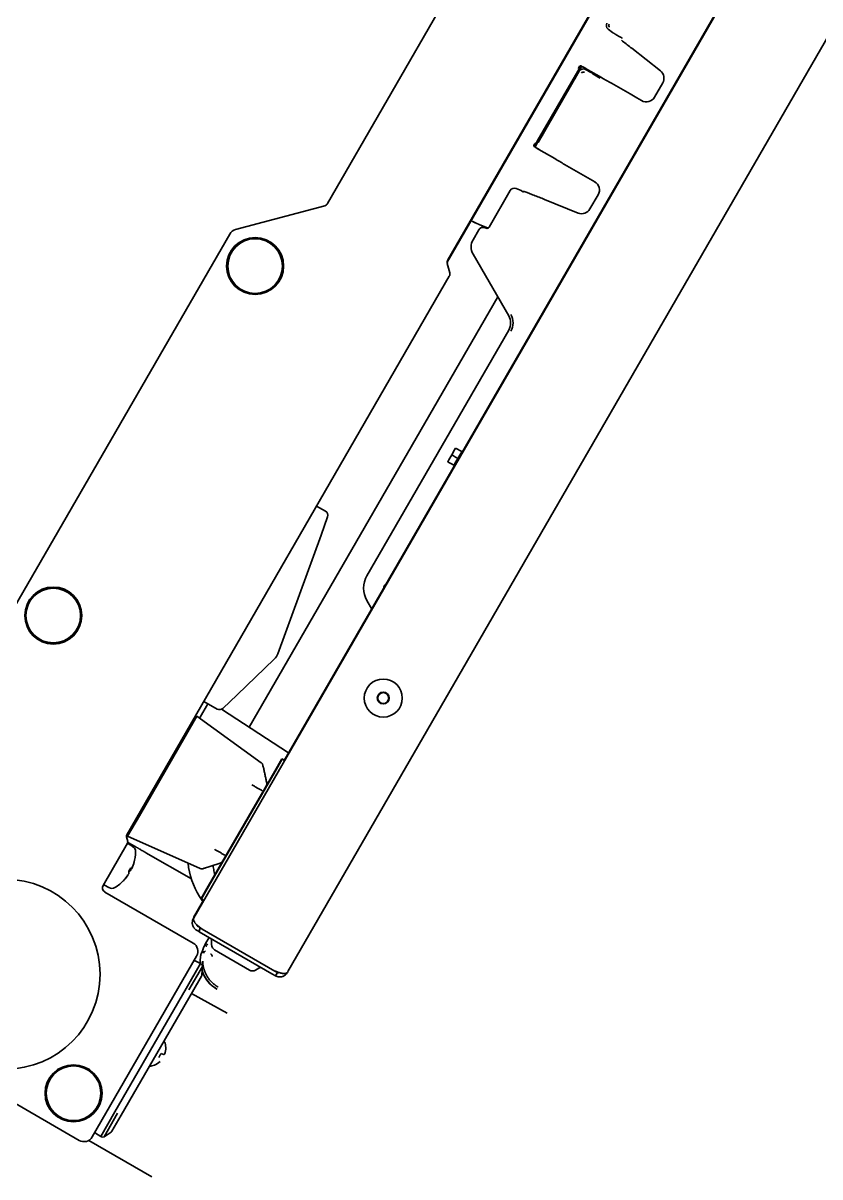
# Model space of a CAD drawing. Header units: inches. Extents: x 786 to 5755, y -850 to 3635.
# Drawn here: x 3018.7 to 3186.5, y -850 to -607 of the extents above; entities that cross this region are included whole.
import ezdxf

# ---------------------------------------------------------------- set-up
doc = ezdxf.new("R2010")
doc.units = ezdxf.units.IN
doc.layers.add('1', color=7, linetype='Continuous', true_color=0xffffff)
doc.layers.add('4', color=7, linetype='Continuous', true_color=0xffffff)

msp = doc.modelspace()

# ---------------------------------------------------------------- linework, layer by layer
at = {"layer": '1', "color": 7, "linetype": 'Continuous', "lineweight": 35}
for p, q in [((3074.48, -806.77), (3456.21, -145.59)), ((3400.71, -196.1), (3054.69, -795.42)), ((3400.63, -196.06), (3073.73, -762.27)), ((3082.84, -644.98), (3314.8, -243.23)), ((3338.11, -258.85), (3108.03, -657.36)), ((3337.75, -259.21), (3108.16, -656.87)), ((3141.93, -608.28), (3142.81, -608.97)), ((3142.84, -608.98), (3141.94, -608.27)), ((3144.76, -610.61), (3144.98, -610.78)), ((3152.92, -617.02), (3146.88, -612.3)), ((3127, -631.88), (3135.53, -617.11)), ((3127.17, -632.12), (3135.82, -617.14)), ((3135, -618.2), (3135.6, -617.16)), ((3135.59, -617.15), (3135.07, -618.04)), ((3135.66, -617.19), (3135.14, -618.08)), ((3135.71, -616.49), (3135.76, -616.67)), ((3135.95, -616.63), (3135.84, -616.72)), ((3136.02, -616.67), (3135.91, -616.76)), ((3136.3, -616.03), (3136.21, -616.2)), ((3136.25, -616), (3136.3, -616.03)), ((3136.36, -616.1), (3136.28, -616.24)), ((3137.15, -616.52), (3140.54, -618.48)), ((3138.18, -617.35), (3137.18, -616.77)), ((3146.53, -621.91), (3142.63, -619.65)), ((3151.7, -622.58), (3153.42, -619.59)), ((3133.07, -621.5), (3129.57, -627.56)), ((3133.49, -621.16), (3133.44, -621.13)), ((3147.98, -622.74), (3146.53, -621.91)), ((3148.97, -623.31), (3147.98, -622.74)), ((3129.44, -628.06), (3129.49, -628.09)), ((3127.57, -631.03), (3127.06, -631.91)), ((3127.07, -631.92), (3127.68, -630.88)), ((3127.64, -631.07), (3127.13, -631.95)), ((3126.4, -633.06), (3126.45, -633.09)), ((3126.55, -632.93), (3126.45, -633.09)), ((3126.62, -632.97), (3126.54, -633.11)), ((3126.73, -632.3), (3126.55, -632.35)), ((3126.82, -632.35), (3126.79, -632.49)), ((3126.89, -632.39), (3126.86, -632.53)), ((3127.3, -633.58), (3130.69, -635.54)), ((3132.75, -636.76), (3136.65, -639.01)), ((3136.65, -639.01), (3138.11, -639.85)), ((3138.11, -639.85), (3139.09, -640.42)), ((3116.85, -649.99), (3121.31, -642.27)), ((3122.55, -641.84), (3123.59, -642.26)), ((3122.55, -641.85), (3123.62, -642.28)), ((3125.99, -643.13), (3126.25, -643.23)), ((3138.1, -646.14), (3139.82, -643.15)), ((3063.45, -650.48), (3082.24, -645.45)), ((3128.51, -644.12), (3135.62, -646.99)), ((3114.7, -650.51), (3113.47, -652.64)), ((3115.43, -649.66), (3116.68, -650.17)), ((3115.43, -649.66), (3115.43, -649.66)), ((3115.5, -649.7), (3115.5, -649.7)), ((3115.5, -649.7), (3116.66, -650.17)), ((3116.23, -650.2), (3115.94, -650.09)), ((2972.65, -806.58), (3062.23, -651.42)), ((3113.47, -655.64), (3120.98, -668.64)), ((3108.58, -659.56), (3108.06, -657.63)), ((3108.48, -660.32), (3040.54, -777.99)), ((3120.98, -671.64), (3091.1, -723.38)), ((3110.27, -698.69), (3110.4, -698.76)), ((3080.54, -708.7), (3082.41, -709.78)), ((3082.85, -710.99), (3081.46, -714.81)), ((3081.46, -714.81), (3072.37, -739.8)), ((3091.1, -728.63), (3092.13, -730.4)), ((3071.62, -740.94), (3063.81, -748.44)), ((3063.81, -748.44), (3060.8, -751.32)), ((3095.07, -748.11), (3095.11, -748.13)), ((3057.66, -750.34), (3056.02, -753.17)), ((3059.61, -751.46), (3056.79, -749.84)), ((3052.84, -757.24), (3055.33, -752.93)), ((3055.33, -752.93), (3068.86, -762.77)), ((3056.02, -753.17), (3056.02, -753.17)), ((3060.52, -751.51), (3074.64, -760.68)), ((3043.21, -773.92), (3052.84, -757.24)), ((3053.12, -756.76), (3052.88, -756.62)), ((3051.19, -759.54), (3051.44, -759.68)), ((3071.72, -764.54), (3073.22, -761.94)), ((3071.78, -764.62), (3073.28, -762.02)), ((3073.22, -761.94), (3073.74, -762.24)), ((3073.28, -762.02), (3073.8, -762.32)), ((3048.74, -764.35), (3048.49, -764.21)), ((3071.72, -764.54), (3057.72, -788.79)), ((3071.78, -764.62), (3057.78, -788.86)), ((3047.08, -766.67), (3047.32, -766.81)), ((3044.62, -771.48), (3044.38, -771.34)), ((3044.71, -771.32), (3044.68, -771.3)), ((3040.73, -778.23), (3043.21, -773.92)), ((3042.69, -774.26), (3042.94, -774.4)), ((3040.7, -779.72), (3035.55, -788.63)), ((3040.75, -779.34), (3040.49, -778.37)), ((3040.8, -779.54), (3040.7, -779.72)), ((3056.01, -785.03), (3040.73, -778.23)), ((3040.76, -779.51), (3040.8, -779.54)), ((3041.8, -780.11), (3040.8, -779.54)), ((3041.8, -780.4), (3040.89, -779.88)), ((3054.17, -787.25), (3044.58, -781.72)), ((3040.71, -786.56), (3040.72, -786.57)), ((3040.79, -786.43), (3040.8, -786.44)), ((3040.81, -786.34), (3040.84, -786.36)), ((3041.15, -785.33), (3041.37, -785.45)), ((3041.27, -785.13), (3041.48, -785.26)), ((3041.31, -785.05), (3041.53, -785.18)), ((3041.59, -785.04), (3041.6, -785.05)), ((3035.89, -788.54), (3036.8, -789.06)), ((3056.22, -791.38), (3057.72, -788.79)), ((3056.28, -791.46), (3057.78, -788.86)), ((3035.92, -790), (3054.54, -800.75)), ((3056.73, -791.71), (3054.61, -795.38)), ((3056.3, -791.43), (3056.22, -791.38)), ((3056.8, -791.76), (3056.28, -791.46)), ((3055.18, -798), (3055.25, -798.04)), ((3055.8, -798.36), (3071.11, -807.2)), ((3056.44, -797.8), (3071.75, -806.64)), ((3057.9, -799.57), (3057.16, -800.84)), ((3058.41, -800.27), (3058.41, -801.08)), ((3055.27, -803.48), (3033.27, -841.58)), ((3066.39, -806.43), (3059.06, -802.2)), ((3056.07, -805.09), (3053.07, -810.29)), ((3056.48, -805.66), (3053.62, -810.61)), ((3054.96, -804.5), (3056.07, -805.09)), ((3056.07, -805.09), (3056.25, -805.21)), ((3056.48, -805.66), (3056.38, -807.43)), ((3067.69, -806.43), (3068.39, -806.03)), ((3071.75, -806.64), (3072.29, -806.96)), ((3056.3, -807.7), (3054.37, -811.04)), ((3071.11, -807.2), (3071.89, -807.65)), ((3072.29, -806.96), (3071.89, -807.65)), ((3072.23, -806.84), (3072.2, -806.9)), ((3072.85, -807.03), (3072.86, -807.04)), ((3030.54, -842.31), (2973.38, -809.31)), ((3053.07, -810.29), (3038.07, -836.27)), ((3054.37, -811.04), (3039.37, -837.02)), ((3061.71, -815.54), (3054.18, -811.37)), ((3038.07, -836.27), (3035.07, -841.47)), ((3038.62, -836.59), (3035.77, -841.54)), ((3039.37, -837.02), (3037.44, -840.36)), ((3035.07, -841.47), (3034, -840.8)), ((3037.25, -840.56), (3035.77, -841.54)), ((3032.54, -842.31), (3045.86, -850.01)), ((3035.26, -841.57), (3035.07, -841.47))]:
    msp.add_line(p, q, dxfattribs=at)
for centre, radius in [((3067.58, -658.16), 6), ((3067.58, -658.16), 5.75), ((3025.08, -731.77), 6), ((3025.08, -731.77), 5.75), ((3094.57, -749.15), 4), ((3094.57, -749.15), 1.25), ((3094.57, -749.15), 1.15), ((3014.94, -807.33), 20), ((3029.34, -832.39), 6), ((3029.34, -832.39), 5.75)]:
    msp.add_circle(centre, radius, dxfattribs=at)
for centre, radius, start, end in [((3081.98, -644.48), 1, 285, 330), ((3063.96, -652.42), 2, 105, 150), ((3109.03, -657.37), 1, 150, 195), ((3107.61, -659.82), 1, 330, 15), ((3081.91, -710.65), 1, 340, 60), ((3069.55, -738.78), 3, 313.7865, 340), ((3060.11, -750.6), 1, 240, 313.7865), ((3044.71, -771.26), 0.25, 150, 219.8679), ((3044.81, -771.09), 0.25, 150, 238), ((3040.97, -778.24), 0.5, 150, 195), ((3040.77, -780.09), 0.25, 60, 150), ((3040.26, -779.47), 0.5, 330, 15), ((3041.17, -781.48), 1.25, 358.6021, 60), ((3033.34, -781.29), 9.08, 343.2612, 358.6021), ((3036.42, -789.13), 1, 150, 240), ((3036.02, -788.32), 0.25, 150, 240), ((3037.42, -787.98), 1.25, 240, 301.3979), ((3033.34, -781.29), 9.08, 301.3979, 316.7388), ((3058.36, -794.3), 4, 226.8963, 240), ((3058.44, -794.34), 4, 226.8963, 240), ((3053.54, -802.48), 2, 330, 60), ((3057.71, -800.27), 0.7, 0, 60), ((3059.71, -801.08), 1.3, 180, 240), ((3054.84, -804.72), 0.25, 62, 150), ((3055.98, -805.63), 0.5, 356.5651, 58), ((3067.04, -805.31), 1.3, 240, 300), ((3068.74, -806.63), 0.7, 60, 120), ((3055.78, -807.4), 0.6, 330, 356.5651), ((3045.05, -822.98), 3.74, 9.3791, 25.8439), ((3045.05, -822.98), 3.74, 274.156, 290.6111), ((3034.13, -840.59), 0.25, 150, 238), ((3036.92, -840.06), 0.6, 303.4349, 330), ((3031.54, -840.58), 2, 240, 330), ((3035.49, -841.13), 0.5, 242, 303.4349)]:
    msp.add_arc(centre, radius, start, end, dxfattribs=at)
for centre, major_axis, ratio, start_param, end_param in [((3142.54, -607.49), (0.983, 0.191), 0.998931, 2.426537, 3.856648), ((3144.9, -610.92), (2.39, -1.87), 0.051895, 1.166972, 1.57811), ((3146.96, -612.16), (2.39, -1.87), 0.051895, 4.308564, 4.719702), ((3135.51, -617.1), (-0.25, -0.433), 0.052408, 1.570796, 3.089233), ((3135.59, -617.15), (-0.25, -0.433), 0.017455, 3.193953, 4.712389), ((3135.58, -617.14), (-0.25, -0.433), 0.052408, 1.570796, 2.57937), ((3135.66, -617.19), (-0.25, -0.433), 0.017455, 3.193953, 4.712389), ((3135.96, -616.06), (-0.25, -0.433), 0.052408, 4.828132, 6.230825), ((3136.68, -617.64), (-0.259, 0.967), 0.998783, 5.498396, 7.067974), ((3136.13, -616.22), (0.065, -0.242), 0.997265, 2.357564, 3.693517), ((3136.2, -616.19), (-0.25, -0.433), 0.017455, 0.05236, 1.570796), ((3136.27, -616.23), (-0.25, -0.433), 0.017455, 0.05236, 1.570796), ((3137.13, -616.57), (0.866, -0.5), 0.052408, 1.570796, 3.124139), ((3137.2, -616.61), (0.866, -0.5), 0.052408, 1.570796, 3.124139), ((3151.68, -618.6), (-1.97, -0.38), 0.997598, 2.427198, 3.855987), ((3135.94, -618.54), (-0.998, 0.06), 0.99981, 5.819644, 6.580327), ((3136.01, -618.58), (-0.998, 0.06), 0.99981, 5.819644, 6.453939), ((3138.3, -617.13), (-0.065, 0.242), 0.998783, 2.356803, 3.725721), ((3140.62, -618.34), (2.6, -1.5), 0.052408, 4.712389, 5.123527), ((3142.55, -619.79), (2.6, -1.5), 0.052408, 1.570796, 1.981934), ((3133.94, -622), (0.551, -0.835), 0.99981, 3.166826, 3.605134), ((3149.96, -621.58), (-0.52, 1.94), 0.997265, 2.357564, 3.925621), ((3130.44, -628.06), (0.998, -0.06), 0.99981, 2.678052, 3.438734), ((3128.44, -631.53), (0.551, -0.835), 0.99981, 2.844451, 3.605134), ((3128.51, -631.57), (0.551, -0.835), 0.99981, 2.970839, 3.605134), ((3126.53, -632.85), (-0.242, -0.065), 0.997265, 5.731261, 7.067214), ((3126.3, -632.78), (-0.25, -0.433), 0.052408, 3.193953, 4.596646), ((3127.33, -633.54), (0.866, -0.5), 0.052408, 3.159046, 4.712389), ((3127.4, -633.58), (0.866, -0.5), 0.052408, 3.159046, 4.712389), ((3126.54, -632.92), (-0.25, -0.433), 0.017455, 1.570796, 3.089233), ((3126.61, -632.96), (-0.25, -0.433), 0.017455, 1.570796, 3.089233), ((3126.98, -631.87), (-0.25, -0.433), 0.052408, 0.05236, 1.570796), ((3127.07, -631.92), (-0.25, -0.433), 0.017455, 4.712389, 6.230825), ((3127.05, -631.91), (-0.25, -0.433), 0.052408, 0.562222, 1.570796), ((3127.14, -631.96), (-0.25, -0.433), 0.017455, 4.712389, 6.230825), ((3130.61, -635.67), (2.6, -1.5), 0.052408, 1.159658, 1.570796), ((3132.83, -636.62), (2.6, -1.5), 0.052408, 4.301251, 4.712389), ((3138.08, -642.15), (1.94, 0.52), 0.997265, 5.499157, 7.067214), ((3122.17, -642.77), (0.326, -0.947), 0.998931, 2.426537, 3.856648), ((3125.93, -643.22), (1.87, -0.76), 0.051895, 1.563483, 3.125553), ((3126.33, -643.09), (2.81, -1.13), 0.051895, 4.705076, 5.116214), ((3128.43, -644.25), (2.81, -1.13), 0.051895, 1.563483, 1.974621), ((3136.36, -645.13), (0.65, -1.9), 0.997598, 5.568791, 6.99758), ((3113.64, -648.05), (-0.65, 0.375), 0.999379, 1.297745, 1.710337), ((3115.47, -649.59), (2.11, -0.85), 0.03458, 3.136727, 4.707523), ((3115.54, -649.63), (2.11, -0.85), 0.03458, 3.308435, 4.707523), ((3115.57, -651.01), (-0.643, 0.767), 0.99931, 5.201587, 6.632249), ((3116.42, -649.74), (-0.322, 0.383), 0.99931, 2.059994, 3.490656), ((3116.07, -654.14), (3, 0), 0.999188, 2.618346, 3.66484), ((3118.38, -670.14), (-3, 0), 0.999188, 2.618346, 3.66484), ((3110.28, -698.68), (1.3, -0.75), 0.008333, 3.176502, 4.712391), ((3095.66, -726), (5.25, 0), 0.999188, 2.618346, 3.66484), ((3033.58, -780.88), (-7.61, 4.39), 0.978398, 3.096057, 3.187129), ((3033.67, -780.72), (-7.85, 4.53), 0.090997, 3.218948, 3.391172), ((3033.28, -781.4), (7.86, -4.54), 0.933147, 0.100106, 0.173279), ((3033.45, -781.11), (-7.85, 4.53), 0.947542, 3.218948, 3.391172), ((3033.46, -781.09), (-7.86, 4.54), 0.706253, 3.241699, 3.314872), ((3033.23, -781.48), (7.85, -4.53), 0.947542, 6.033606, 6.20583), ((3033.37, -781.24), (-7.85, 4.53), 0.995851, 2.892014, 3.064238), ((3033.46, -781.09), (-7.86, 4.54), 0.70796, 2.968314, 3.041486), ((3033.19, -781.56), (7.86, -4.54), 0.359495, 6.109906, 6.183079), ((3033.03, -781.84), (7.85, -4.53), 0.319632, 0.077355, 0.249579), ((3033.66, -780.74), (-7.85, 4.53), 0.319632, 2.921886, 3.064238), ((3033.22, -781.49), (7.86, -4.54), 0.70796, 0.100106, 0.136032), ((3032.22, -783.24), (7.61, -4.39), 0.206731, 6.237649, 6.328721), ((3056.75, -802.98), (-0.431, 0.254), 0.990267, 6.282644, 6.603447), ((3063.04, -804.39), (6.77, 1.81), 0.998956, 2.908783, 2.959583), ((3063.11, -804.43), (6.77, 1.81), 0.998956, 2.908783, 2.981653), ((3063.04, -804.39), (6.77, 1.81), 0.998956, 3.213109, 3.926382), ((3063.11, -804.43), (6.77, 1.81), 0.998956, 3.185109, 3.926382), ((3045.13, -822.73), (3.52, -1.1), 0.902278, 6.178468, 6.295334), ((3045.03, -822.97), (2.57, 2.7), 0.997235, 5.247399, 5.62012), ((3045.03, -822.97), (1.06, 3.58), 0.997235, 3.804658, 4.177379), ((3045.18, -822.71), (3.35, -1.63), 0.017407, 5.611261, 5.983982), ((3045.28, -822.47), (3.37, -1.5), 0.420739, 6.027806, 6.144672)]:
    msp.add_ellipse(centre, major_axis=major_axis, ratio=ratio, start_param=start_param, end_param=end_param, dxfattribs=at)
for points, degree in [([(3135.94, -616.05), (3135.93, -616.06), (3135.92, -616.08), (3135.91, -616.09)], 3), ([(3126.31, -632.72), (3126.3, -632.74), (3126.29, -632.76), (3126.29, -632.77)], 3), ([(3069.35, -763.82), (3069.19, -763.43)], 1), ([(3069.35, -763.82), (3069.22, -763.38)], 1), ([(3069.35, -763.82), (3070.02, -766.97)], 1), ([(3066.91, -767.43), (3069.04, -768.66)], 1), ([(3061.2, -782.24), (3059.07, -781.01)], 1), ([(3060.23, -783.93), (3056.72, -785.07)], 1), ([(3056.72, -785.03), (3057.16, -784.92)], 1), ([(3054.54, -795.68), (3054.57, -795.62), (3054.6, -795.56), (3054.64, -795.51)], 3), ([(3055.96, -797.52), (3055.9, -797.8), (3055.85, -798.08), (3055.8, -798.36)], 3), ([(3056.43, -802.55), (3056.37, -802.64), (3056.32, -802.73)], 2), ([(3071.75, -806.64), (3071.83, -806.69), (3071.91, -806.73), (3071.99, -806.78)], 3)]:
    msp.add_open_spline(points, degree=degree, dxfattribs=at)
for points, knots in [([(3056.02, -753.17), (3056.01, -753.2), (3056, -753.22), (3055.97, -753.27), (3055.95, -753.29), (3055.93, -753.33), (3055.92, -753.34), (3055.92, -753.36)], [0, 0, 0, 0, 0.384865, 0.384865, 0.76973, 0.76973, 1, 1, 1, 1]), ([(3069.25, -763.37), (3069.24, -763.31), (3069.22, -763.25), (3069.17, -763.14), (3069.14, -763.08), (3069.08, -762.98), (3069.04, -762.93), (3068.96, -762.84), (3068.91, -762.8), (3068.86, -762.77)], [0, 0, 0, 0, 0.25, 0.25, 0.5, 0.5, 0.75, 0.75, 1, 1, 1, 1]), ([(3069.91, -767.68), (3069.94, -767.63), (3069.97, -767.57), (3070.01, -767.46), (3070.02, -767.4), (3070.04, -767.28), (3070.04, -767.21), (3070.04, -767.09), (3070.03, -767.03), (3070.02, -766.97)], [0, 0, 0, 0, 0.25, 0.25, 0.5, 0.5, 0.75, 0.75, 1, 1, 1, 1]), ([(3044.58, -781.72), (3044.57, -781.71), (3044.53, -781.69), (3044.47, -781.65), (3044.4, -781.62), (3044.33, -781.57), (3044.24, -781.52), (3044.15, -781.47), (3044.05, -781.41), (3043.94, -781.35), (3043.8, -781.27), (3043.62, -781.17), (3043.43, -781.05), (3043.26, -780.96), (3043.1, -780.86), (3042.94, -780.77), (3042.77, -780.67), (3042.6, -780.57), (3042.45, -780.49), (3042.34, -780.42), (3042.26, -780.38), (3042.19, -780.34), (3042.13, -780.3), (3042.07, -780.27), (3042.01, -780.24), (3041.96, -780.21), (3041.92, -780.18), (3041.88, -780.16), (3041.85, -780.14), (3041.83, -780.13), (3041.81, -780.12), (3041.8, -780.11)], [0, 0, 0, 0, 0.017064, 0.036815, 0.059249, 0.084363, 0.112153, 0.142615, 0.175746, 0.211544, 0.250008, 0.322378, 0.388152, 0.447354, 0.499999, 0.556664, 0.617207, 0.681643, 0.74999, 0.781924, 0.811845, 0.839752, 0.865644, 0.88952, 0.911376, 0.931212, 0.949025, 0.964812, 0.978572, 0.990302, 1, 1, 1, 1]), ([(3060.23, -783.93), (3060.29, -783.91), (3060.34, -783.89), (3060.45, -783.83), (3060.5, -783.79), (3060.6, -783.72), (3060.64, -783.68), (3060.72, -783.58), (3060.76, -783.53), (3060.79, -783.48)], [0, 0, 0, 0, 0.25, 0.25, 0.5, 0.5, 0.75, 0.75, 1, 1, 1, 1]), ([(3056.01, -785.03), (3056.06, -785.05), (3056.12, -785.07), (3056.24, -785.1), (3056.3, -785.11), (3056.42, -785.12), (3056.48, -785.11), (3056.6, -785.1), (3056.66, -785.09), (3056.72, -785.07)], [0, 0, 0, 0, 0.25, 0.25, 0.5, 0.5, 0.75, 0.75, 1, 1, 1, 1]), ([(3055.25, -798.04), (3055.15, -797.98), (3055.05, -797.91), (3054.92, -797.79), (3054.87, -797.75), (3054.81, -797.68), (3054.79, -797.66), (3054.75, -797.62), (3054.73, -797.59), (3054.65, -797.47), (3054.58, -797.37), (3054.52, -797.24), (3054.51, -797.22), (3054.49, -797.16), (3054.47, -797.14), (3054.44, -797.05), (3054.43, -797), (3054.38, -796.83), (3054.36, -796.72), (3054.35, -796.58), (3054.35, -796.55), (3054.35, -796.5), (3054.35, -796.42), (3054.36, -796.33), (3054.37, -796.23), (3054.38, -796.17), (3054.39, -796.1), (3054.4, -796.07), (3054.41, -796.02), (3054.42, -795.99), (3054.46, -795.87), (3054.5, -795.77), (3054.54, -795.68)], [0, 0, 0, 0, 0.125, 0.125, 0.1875, 0.1875, 0.21875, 0.21875, 0.25, 0.25, 0.375, 0.375, 0.40625, 0.40625, 0.4375, 0.4375, 0.5, 0.5, 0.625, 0.625, 0.65625, 0.65625, 0.6875, 0.75, 0.75, 0.8125, 0.8125, 0.84375, 0.84375, 0.875, 0.875, 1, 1, 1, 1]), ([(3054.68, -795.44), (3054.65, -795.5), (3054.63, -795.57), (3054.61, -795.7), (3054.61, -795.77), (3054.62, -795.86), (3054.62, -795.88), (3054.63, -795.91), (3054.64, -795.97), (3054.66, -796.02), (3054.7, -796.13), (3054.74, -796.21), (3054.8, -796.31), (3054.81, -796.33), (3054.84, -796.37), (3054.88, -796.43), (3054.93, -796.49), (3055.02, -796.61), (3055.09, -796.69), (3055.19, -796.79), (3055.21, -796.81), (3055.26, -796.86), (3055.28, -796.88), (3055.34, -796.94), (3055.43, -797.02), (3055.52, -797.1), (3055.59, -797.16), (3055.61, -797.18), (3055.66, -797.22), (3055.68, -797.24), (3055.7, -797.26)], [0, 0, 0, 0, 0.125, 0.125, 0.25, 0.25, 0.28125, 0.28125, 0.3125, 0.375, 0.375, 0.5, 0.5, 0.53125, 0.53125, 0.5625, 0.625, 0.625, 0.75, 0.75, 0.78125, 0.78125, 0.8125, 0.8125, 0.875, 0.9375, 0.9375, 0.96875, 0.96875, 1, 1, 1, 1]), ([(3055.21, -796.81), (3055.21, -796.81), (3055.21, -796.82), (3055.22, -796.85), (3055.23, -796.86), (3055.26, -796.94), (3055.29, -797), (3055.35, -797.08), (3055.37, -797.11), (3055.41, -797.15), (3055.42, -797.17), (3055.45, -797.19), (3055.46, -797.2), (3055.53, -797.27), (3055.59, -797.31), (3055.65, -797.35)], [0, 0, 0, 0, 0.037679, 0.037679, 0.111703, 0.111703, 0.407802, 0.407802, 0.555852, 0.555852, 0.629876, 0.629876, 0.703901, 0.703901, 1, 1, 1, 1]), ([(3055.25, -798.04), (3055.34, -798.09), (3055.42, -798.14), (3055.6, -798.24), (3055.7, -798.3), (3055.8, -798.36)], [0, 0, 0, 0, 0.462959, 0.462959, 1, 1, 1, 1]), ([(3056.97, -801.2), (3056.88, -801.38), (3056.72, -801.73), (3056.55, -802.18), (3056.45, -802.46), (3056.42, -802.56), (3056.41, -802.58), (3056.41, -802.58)], [0, 0, 0, 0, 0.277, 0.577054, 0.802968, 0.923083, 1, 1, 1, 1]), ([(3056.04, -804.59), (3056.04, -804.49), (3056.04, -804.39), (3056.04, -804.28), (3056.04, -804.27), (3056.04, -804.25)], [0, 0, 0, 0, 0.878252, 0.878252, 1, 1, 1, 1]), ([(3056.06, -803.85), (3056.06, -803.83), (3056.07, -803.82), (3056.07, -803.77), (3056.07, -803.75), (3056.09, -803.64), (3056.1, -803.56), (3056.12, -803.44), (3056.12, -803.4), (3056.13, -803.34), (3056.14, -803.32), (3056.15, -803.29), (3056.15, -803.27), (3056.17, -803.18), (3056.18, -803.12), (3056.2, -803.06), (3056.2, -803.05), (3056.2, -803.04)], [0, 0, 0, 0, 0.056558, 0.056558, 0.12503, 0.12503, 0.398918, 0.398918, 0.535862, 0.535862, 0.604334, 0.604334, 0.672806, 0.672806, 0.946695, 0.946695, 1, 1, 1, 1]), ([(3072.35, -806.87), (3072.25, -806.83), (3072.16, -806.8), (3071.96, -806.72), (3071.85, -806.68), (3071.75, -806.64)], [0, 0, 0, 0, 0.462959, 0.462959, 1, 1, 1, 1]), ([(3071.99, -806.78), (3072.05, -806.8), (3072.12, -806.81), (3072.24, -806.84), (3072.29, -806.85), (3072.35, -806.87)], [0, 0, 0, 0, 0.537041, 0.537041, 1, 1, 1, 1]), ([(3074.29, -807.08), (3074.24, -807.17), (3074.17, -807.25), (3074.03, -807.4), (3073.95, -807.47), (3073.84, -807.55), (3073.82, -807.57), (3073.77, -807.6), (3073.7, -807.64), (3073.63, -807.68), (3073.48, -807.76), (3073.38, -807.8), (3073.24, -807.83), (3073.21, -807.84), (3073.15, -807.85), (3073.07, -807.87), (3072.98, -807.88), (3072.81, -807.89), (3072.69, -807.89), (3072.54, -807.87), (3072.51, -807.87), (3072.45, -807.86), (3072.42, -807.85), (3072.34, -807.83), (3072.22, -807.8), (3072.11, -807.76), (3072.03, -807.72), (3072, -807.71), (3071.95, -807.68), (3071.92, -807.66), (3071.89, -807.65)], [0, 0, 0, 0, 0.125, 0.125, 0.25, 0.25, 0.28125, 0.28125, 0.3125, 0.375, 0.375, 0.5, 0.5, 0.53125, 0.53125, 0.5625, 0.625, 0.625, 0.75, 0.75, 0.78125, 0.78125, 0.8125, 0.8125, 0.875, 0.9375, 0.9375, 0.96875, 0.96875, 1, 1, 1, 1]), ([(3072.29, -806.96), (3072.36, -806.99), (3072.43, -807.02), (3072.51, -807.05), (3072.53, -807.06), (3072.56, -807.06), (3072.58, -807.07), (3072.6, -807.07)], [0, 0, 0, 0, 0.67906, 0.67906, 0.848824, 0.848824, 1, 1, 1, 1]), ([(3072.35, -806.87), (3072.46, -806.91), (3072.58, -806.95), (3072.75, -807), (3072.8, -807.02), (3072.89, -807.05), (3072.92, -807.05), (3072.97, -807.07), (3073, -807.08), (3073.14, -807.11), (3073.25, -807.13), (3073.37, -807.15), (3073.4, -807.15), (3073.45, -807.16), (3073.47, -807.16), (3073.55, -807.17), (3073.6, -807.17), (3073.73, -807.18), (3073.82, -807.17), (3073.92, -807.16), (3073.94, -807.15), (3073.98, -807.14), (3074.03, -807.13), (3074.08, -807.11), (3074.15, -807.09), (3074.18, -807.07), (3074.22, -807.04), (3074.24, -807.03), (3074.27, -807.01), (3074.28, -807), (3074.35, -806.95), (3074.39, -806.9), (3074.44, -806.84)], [0, 0, 0, 0, 0.125, 0.125, 0.1875, 0.1875, 0.21875, 0.21875, 0.25, 0.25, 0.375, 0.375, 0.40625, 0.40625, 0.4375, 0.4375, 0.5, 0.5, 0.625, 0.625, 0.65625, 0.65625, 0.6875, 0.75, 0.75, 0.8125, 0.8125, 0.84375, 0.84375, 0.875, 0.875, 1, 1, 1, 1]), ([(3048.71, -822.51), (3048.71, -822.51), (3048.71, -822.5), (3048.72, -822.5), (3048.72, -822.5), (3048.72, -822.5), (3048.72, -822.5), (3048.72, -822.5), (3048.72, -822.5), (3048.72, -822.49), (3048.73, -822.47), (3048.74, -822.44), (3048.74, -822.41), (3048.74, -822.38), (3048.74, -822.37)], [0, 0, 0, 0, 0.224485, 0.543492, 0.578376, 0.58397, 0.58494, 0.585873, 0.587908, 0.610022, 0.664923, 0.762436, 0.906816, 1, 1, 1, 1]), ([(3047.32, -824.83), (3047.36, -824.76), (3047.4, -824.7), (3047.45, -824.6), (3047.47, -824.56), (3047.51, -824.49), (3047.53, -824.46), (3047.59, -824.36), (3047.63, -824.29), (3047.69, -824.19), (3047.71, -824.16), (3047.75, -824.09), (3047.77, -824.05), (3047.79, -824.02)], [0, 0, 0, 0, 0.25, 0.25, 0.375, 0.375, 0.5, 0.5, 0.75, 0.75, 0.875, 0.875, 1, 1, 1, 1])]:
    msp.add_open_spline(points, degree=3, knots=knots, dxfattribs=at)
at = {"layer": '4', "color": 7, "linetype": 'Continuous', "lineweight": 35}
for p, q in [((3141.93, -608.28), (3142.81, -608.97)), ((3142.84, -608.98), (3141.94, -608.27)), ((3127.17, -632.12), (3135.82, -617.14)), ((3138.18, -617.35), (3137.18, -616.77)), ((3139.98, -618.42), (3138.5, -617.55)), ((3116.85, -649.99), (3121.31, -642.27)), ((3122.55, -641.84), (3123.59, -642.26)), ((3122.55, -641.85), (3123.62, -642.28)), ((3114.7, -650.51), (3113.47, -652.64)), ((3116.23, -650.2), (3115.94, -650.09)), ((3113.47, -655.64), (3120.98, -668.64)), ((3118.67, -664.64), (3066.34, -755.29)), ((3120.98, -671.64), (3091.1, -723.38)), ((3111.11, -697.25), (3109.81, -696.5)), ((3091.1, -728.63), (3092.13, -730.4)), ((3055.87, -790.93), (3056.55, -792.02)), ((3055.87, -790.93), (3055.88, -790.93)), ((3057.9, -799.57), (3057.16, -800.84)), ((3057.6, -801.09), (3057.16, -800.84))]:
    msp.add_line(p, q, dxfattribs=at)
msp.add_arc((3069.88, -782.18), 16.51, 185.9639, 212, dxfattribs=at)
for centre, major_axis, ratio, start_param, end_param in [((3142.55, -607.49), (0.491, 0.096), 0.998931, 2.426537, 3.856648), ((3144.68, -610.16), (-0.035, 0.499), 0.20114, 4.577531, 4.932154), ((3136.68, -617.64), (-0.259, 0.967), 0.998783, 5.498396, 7.067974), ((3136.72, -617.79), (0.13, -0.484), 0.998783, 2.356803, 3.926382), ((3140.26, -618.54), (1.08, -0.63), 0.034921, 4.469589, 4.712389), ((3122.17, -642.77), (0.326, -0.947), 0.998931, 2.426537, 3.856648), ((3118.39, -670.14), (3.5, 0), 0.999188, 5.759938, 6.806432), ((3103.81, -693.04), (99.19, 171.8), 0.034899, 4.695714, 4.712389), ((3105.11, -693.79), (-99.94, -173.1), 0.034639, 1.554121, 1.570796), ((3109.45, -700.11), (-1.3, 0.75), 0.016664, 0.034914, 1.570806), ((3096.17, -726.03), (-1.28, 0.74), 0.999861, 6.282717, 6.748431), ((3063.23, -804.33), (6.77, 1.81), 0.998956, 2.356725, 2.41503), ((3018.76, -780.42), (-38.28, 22.1), 0.139173, 3.141738, 3.165424)]:
    msp.add_ellipse(centre, major_axis=major_axis, ratio=ratio, start_param=start_param, end_param=end_param, dxfattribs=at)
for points, knots in [([(3142.84, -608.98), (3142.85, -608.98), (3142.85, -608.98), (3142.85, -608.99), (3142.86, -608.99), (3142.86, -608.99), (3142.87, -609), (3142.87, -609), (3142.88, -609), (3142.88, -609.01), (3142.89, -609.01), (3142.9, -609.01), (3142.9, -609.02), (3142.91, -609.02), (3142.92, -609.02), (3142.93, -609.03), (3142.93, -609.03), (3142.94, -609.04), (3142.95, -609.04), (3142.96, -609.04), (3142.97, -609.05), (3142.97, -609.05), (3142.98, -609.06), (3142.99, -609.06), (3143, -609.07), (3143.01, -609.07), (3143.02, -609.08), (3143.03, -609.08), (3143.04, -609.09), (3143.06, -609.1), (3143.08, -609.11), (3143.1, -609.12), (3143.13, -609.14), (3143.16, -609.15), (3143.19, -609.17), (3143.21, -609.19), (3143.24, -609.2), (3143.27, -609.22), (3143.29, -609.23), (3143.3, -609.24)], [0, 0, 0, 0, 0.015127, 0.030377, 0.045764, 0.061296, 0.076986, 0.092842, 0.108875, 0.125094, 0.141509, 0.158128, 0.17496, 0.192013, 0.209295, 0.226814, 0.244577, 0.262591, 0.280863, 0.299399, 0.318206, 0.337289, 0.356653, 0.376305, 0.39625, 0.416492, 0.437036, 0.457887, 0.47905, 0.500527, 0.553885, 0.607644, 0.661865, 0.716604, 0.77192, 0.827865, 0.884493, 0.941855, 1, 1, 1, 1]), ([(3143.3, -609.24), (3143.32, -609.25), (3143.35, -609.27), (3143.41, -609.31), (3143.46, -609.34), (3143.51, -609.38), (3143.56, -609.41), (3143.61, -609.44), (3143.66, -609.47), (3143.71, -609.5), (3143.76, -609.53), (3143.8, -609.56), (3143.85, -609.59), (3143.89, -609.61), (3143.94, -609.64), (3143.98, -609.66), (3144.02, -609.69), (3144.06, -609.71), (3144.1, -609.73), (3144.14, -609.76), (3144.18, -609.78), (3144.22, -609.8), (3144.25, -609.82), (3144.29, -609.84), (3144.32, -609.85), (3144.36, -609.87), (3144.39, -609.89), (3144.42, -609.9), (3144.45, -609.92), (3144.48, -609.93), (3144.51, -609.94), (3144.54, -609.96), (3144.57, -609.97), (3144.6, -609.98), (3144.62, -609.99), (3144.65, -610), (3144.67, -610.01), (3144.69, -610.02), (3144.71, -610.02), (3144.73, -610.03), (3144.75, -610.03), (3144.77, -610.04), (3144.77, -610.04)], [0, 0, 0, 0, 0.038636, 0.076568, 0.113795, 0.150318, 0.186137, 0.221252, 0.255664, 0.289372, 0.322377, 0.35468, 0.38628, 0.417177, 0.447373, 0.476868, 0.505662, 0.533755, 0.561147, 0.58784, 0.613834, 0.63913, 0.663727, 0.687628, 0.710831, 0.733339, 0.755152, 0.776272, 0.796698, 0.816433, 0.835478, 0.853834, 0.871502, 0.888486, 0.904786, 0.920405, 0.935346, 0.949611, 0.963205, 0.976131, 0.988394, 1, 1, 1, 1]), ([(3124.07, -642.55), (3124.06, -642.54), (3124.05, -642.54), (3124.04, -642.53), (3124.02, -642.52), (3124.01, -642.52), (3123.99, -642.51), (3123.98, -642.5), (3123.96, -642.49), (3123.95, -642.48), (3123.93, -642.47), (3123.92, -642.47), (3123.9, -642.46), (3123.89, -642.45), (3123.88, -642.44), (3123.86, -642.43), (3123.85, -642.43), (3123.84, -642.42), (3123.82, -642.41), (3123.81, -642.4), (3123.8, -642.39), (3123.79, -642.39), (3123.77, -642.38), (3123.76, -642.37), (3123.74, -642.36), (3123.73, -642.35), (3123.71, -642.34), (3123.7, -642.33), (3123.69, -642.32), (3123.67, -642.32), (3123.66, -642.31), (3123.65, -642.3), (3123.64, -642.3), (3123.63, -642.29), (3123.63, -642.29), (3123.62, -642.28), (3123.62, -642.28)], [0, 0, 0, 0, 0.030266, 0.060289, 0.090076, 0.119633, 0.148968, 0.178087, 0.206997, 0.235705, 0.26422, 0.292548, 0.320697, 0.348675, 0.37649, 0.404151, 0.431665, 0.459041, 0.486287, 0.513413, 0.540426, 0.567336, 0.603735, 0.639153, 0.673617, 0.707156, 0.7398, 0.771585, 0.802547, 0.832725, 0.862164, 0.890908, 0.919009, 0.94652, 0.973497, 1, 1, 1, 1]), ([(3058.73, -784.41), (3058.73, -784.43), (3058.73, -784.46), (3058.74, -784.51), (3058.75, -784.57), (3058.76, -784.62), (3058.79, -784.84), (3058.86, -785.24), (3058.98, -785.79), (3059.08, -786.16), (3059.13, -786.34)], [0, 0, 0, 0, 0.024404, 0.051547, 0.078782, 0.106109, 0.133529, 0.418877, 0.721725, 1, 1, 1, 1]), ([(3056.39, -802.63), (3056.39, -802.63), (3056.39, -802.63), (3056.39, -802.63), (3056.39, -802.63), (3056.39, -802.63), (3056.4, -802.62), (3056.4, -802.62), (3056.4, -802.62), (3056.4, -802.61), (3056.4, -802.61), (3056.4, -802.6), (3056.4, -802.6), (3056.41, -802.59), (3056.41, -802.59), (3056.41, -802.58), (3056.41, -802.57), (3056.42, -802.57), (3056.42, -802.56), (3056.42, -802.55), (3056.43, -802.54), (3056.43, -802.53), (3056.43, -802.52), (3056.44, -802.51), (3056.44, -802.5), (3056.45, -802.47), (3056.46, -802.43), (3056.49, -802.36), (3056.52, -802.26), (3056.55, -802.18), (3056.57, -802.13), (3056.58, -802.11), (3056.59, -802.09), (3056.59, -802.07), (3056.6, -802.05), (3056.61, -802.03), (3056.62, -802.01), (3056.62, -801.99), (3056.63, -801.96), (3056.64, -801.94), (3056.65, -801.92), (3056.66, -801.89), (3056.67, -801.87), (3056.68, -801.84), (3056.69, -801.82), (3056.7, -801.79), (3056.71, -801.76), (3056.72, -801.74), (3056.74, -801.71), (3056.75, -801.68), (3056.76, -801.65), (3056.77, -801.62), (3056.79, -801.59), (3056.8, -801.56), (3056.81, -801.53), (3056.83, -801.5), (3056.84, -801.47), (3056.86, -801.44), (3056.87, -801.4), (3056.89, -801.37), (3056.9, -801.34), (3056.92, -801.3), (3056.94, -801.27), (3056.95, -801.23), (3056.96, -801.21), (3056.97, -801.2)], [0, 0, 0, 0, 0.008059, 0.016318, 0.024779, 0.033441, 0.042304, 0.05137, 0.060637, 0.070105, 0.079774, 0.089644, 0.099714, 0.109984, 0.120453, 0.13112, 0.141984, 0.153044, 0.164299, 0.175748, 0.187397, 0.199263, 0.211346, 0.223646, 0.236166, 0.248908, 0.295996, 0.35331, 0.420679, 0.498123, 0.509294, 0.520655, 0.532203, 0.543939, 0.555862, 0.567969, 0.58026, 0.592733, 0.605386, 0.618218, 0.631226, 0.644408, 0.657762, 0.671284, 0.684975, 0.69886, 0.712948, 0.727238, 0.741728, 0.756417, 0.771303, 0.786384, 0.801658, 0.817122, 0.832774, 0.84861, 0.864626, 0.880821, 0.897189, 0.913727, 0.930451, 0.947544, 0.964836, 0.982323, 1, 1, 1, 1]), ([(3056.04, -804.59), (3056.04, -804.58), (3056.04, -804.57), (3056.04, -804.54), (3056.04, -804.52), (3056.04, -804.5), (3056.04, -804.47), (3056.04, -804.45), (3056.04, -804.42), (3056.04, -804.4), (3056.04, -804.38), (3056.04, -804.35), (3056.04, -804.33), (3056.04, -804.31), (3056.04, -804.28), (3056.04, -804.26), (3056.04, -804.23), (3056.04, -804.21), (3056.04, -804.19), (3056.04, -804.16), (3056.04, -804.14), (3056.04, -804.09), (3056.05, -804.01), (3056.06, -803.9), (3056.07, -803.79), (3056.08, -803.67), (3056.1, -803.56), (3056.11, -803.46), (3056.13, -803.37), (3056.14, -803.3), (3056.15, -803.25), (3056.16, -803.2), (3056.17, -803.16), (3056.18, -803.12), (3056.19, -803.08), (3056.2, -803.05), (3056.21, -803.03), (3056.21, -803.01), (3056.21, -803.01)], [0, 0, 0, 0, 0.012843, 0.025691, 0.038543, 0.051398, 0.064255, 0.077113, 0.089972, 0.10283, 0.115688, 0.128543, 0.141396, 0.154245, 0.16709, 0.179931, 0.192702, 0.205471, 0.218249, 0.231037, 0.243833, 0.256636, 0.318231, 0.380821, 0.44426, 0.508489, 0.582121, 0.647954, 0.705782, 0.755544, 0.795255, 0.832474, 0.867113, 0.899107, 0.928411, 0.954998, 0.978855, 1, 1, 1, 1]), ([(3056.21, -803.01), (3056.21, -803.01), (3056.21, -803), (3056.21, -803), (3056.21, -803), (3056.22, -803), (3056.22, -803), (3056.22, -802.99), (3056.22, -802.99), (3056.22, -802.99), (3056.22, -802.98), (3056.22, -802.98), (3056.22, -802.98), (3056.22, -802.97), (3056.23, -802.96), (3056.23, -802.95), (3056.23, -802.94), (3056.24, -802.93), (3056.24, -802.92), (3056.24, -802.91), (3056.25, -802.9), (3056.25, -802.9), (3056.25, -802.89), (3056.25, -802.89), (3056.26, -802.88), (3056.26, -802.88), (3056.26, -802.88), (3056.26, -802.88), (3056.26, -802.88)], [0, 0, 0, 0, 0.019891, 0.039742, 0.059695, 0.079884, 0.100426, 0.121424, 0.142962, 0.165109, 0.187916, 0.211418, 0.235638, 0.290599, 0.355472, 0.428921, 0.509144, 0.595187, 0.662181, 0.712965, 0.749872, 0.774729, 0.821485, 0.862699, 0.899805, 0.934214, 0.967237, 1, 1, 1, 1]), ([(3056.41, -802.72), (3056.39, -802.73), (3056.35, -802.77), (3056.27, -802.85), (3056.24, -802.92), (3056.22, -802.97)], [0, 0, 0, 0, 0.230177, 0.481031, 1, 1, 1, 1]), ([(3056.26, -802.88), (3056.26, -802.87), (3056.26, -802.87), (3056.27, -802.86), (3056.28, -802.85), (3056.28, -802.84), (3056.29, -802.83), (3056.3, -802.82), (3056.3, -802.81), (3056.31, -802.8), (3056.32, -802.79), (3056.33, -802.78), (3056.34, -802.78), (3056.35, -802.77), (3056.36, -802.76), (3056.37, -802.75), (3056.38, -802.74), (3056.39, -802.73), (3056.4, -802.72), (3056.41, -802.71), (3056.43, -802.71), (3056.44, -802.7), (3056.45, -802.69), (3056.47, -802.68), (3056.48, -802.68), (3056.5, -802.67), (3056.51, -802.66), (3056.53, -802.66), (3056.55, -802.65), (3056.57, -802.64), (3056.59, -802.64), (3056.64, -802.63), (3056.69, -802.62), (3056.75, -802.62), (3056.79, -802.63), (3056.82, -802.63), (3056.85, -802.64), (3056.87, -802.64), (3056.9, -802.65), (3056.92, -802.66), (3056.94, -802.66), (3056.95, -802.67), (3056.95, -802.67)], [0, 0, 0, 0, 0.013457, 0.027229, 0.04132, 0.055732, 0.070471, 0.085537, 0.100934, 0.116664, 0.132728, 0.149128, 0.165864, 0.182938, 0.200348, 0.218095, 0.236176, 0.25459, 0.273334, 0.292404, 0.311797, 0.331508, 0.351532, 0.371861, 0.392489, 0.413408, 0.434609, 0.456082, 0.477818, 0.499804, 0.533976, 0.587435, 0.659742, 0.749819, 0.787957, 0.824081, 0.858204, 0.890353, 0.920563, 0.948875, 0.975338, 1, 1, 1, 1]), ([(3056.26, -802.88), (3056.26, -802.87), (3056.26, -802.87), (3056.27, -802.86), (3056.27, -802.85), (3056.28, -802.85), (3056.28, -802.84), (3056.28, -802.83), (3056.29, -802.83), (3056.29, -802.82), (3056.3, -802.81), (3056.3, -802.81), (3056.3, -802.8), (3056.31, -802.8), (3056.31, -802.79), (3056.31, -802.79), (3056.31, -802.78), (3056.32, -802.78), (3056.32, -802.77), (3056.32, -802.77), (3056.32, -802.76), (3056.33, -802.76), (3056.33, -802.76), (3056.33, -802.75), (3056.33, -802.75), (3056.33, -802.75), (3056.34, -802.74), (3056.34, -802.74), (3056.34, -802.74)], [0, 0, 0, 0, 0.03883, 0.077579, 0.116252, 0.154855, 0.193396, 0.231881, 0.270317, 0.308709, 0.347065, 0.385391, 0.423695, 0.461981, 0.500258, 0.538532, 0.57681, 0.615098, 0.653403, 0.691731, 0.73009, 0.768485, 0.806924, 0.845413, 0.883958, 0.922567, 0.961246, 1, 1, 1, 1]), ([(3056.06, -804.95), (3056.06, -804.94), (3056.06, -804.93), (3056.05, -804.9), (3056.05, -804.86), (3056.05, -804.82), (3056.05, -804.79), (3056.04, -804.75), (3056.04, -804.71), (3056.04, -804.67), (3056.04, -804.63), (3056.04, -804.61), (3056.04, -804.59)], [0, 0, 0, 0, 0.019001, 0.128252, 0.237441, 0.346566, 0.455629, 0.564629, 0.673566, 0.78244, 0.891252, 1, 1, 1, 1]), ([(3059.53, -810.45), (3059.52, -810.44), (3059.5, -810.43), (3059.46, -810.4), (3059.42, -810.38), (3059.39, -810.36), (3059.35, -810.34), (3059.32, -810.32), (3059.28, -810.29), (3059.25, -810.27), (3059.21, -810.25), (3059.18, -810.23), (3059.14, -810.2), (3059.11, -810.18), (3059.07, -810.16), (3059.04, -810.13), (3059, -810.11), (3058.97, -810.08), (3058.93, -810.06), (3058.9, -810.03), (3058.87, -810.01), (3058.83, -809.99), (3058.8, -809.96), (3058.77, -809.93), (3058.73, -809.91), (3058.7, -809.88), (3058.67, -809.86), (3058.64, -809.83), (3058.6, -809.81), (3058.57, -809.78), (3058.54, -809.75), (3058.51, -809.73), (3058.48, -809.7), (3058.45, -809.67), (3058.41, -809.64), (3058.38, -809.62), (3058.35, -809.59), (3058.32, -809.56), (3058.29, -809.53), (3058.26, -809.51), (3058.23, -809.48), (3058.2, -809.45), (3058.17, -809.42), (3058.14, -809.39), (3058.11, -809.36), (3058.08, -809.33), (3058.05, -809.3), (3058.02, -809.27), (3058, -809.24), (3057.97, -809.22), (3057.94, -809.19), (3057.91, -809.16), (3057.88, -809.13), (3057.86, -809.09), (3057.83, -809.06), (3057.8, -809.03), (3057.77, -809), (3057.75, -808.97), (3057.72, -808.94), (3057.69, -808.91), (3057.67, -808.88), (3057.64, -808.85), (3057.61, -808.82), (3057.59, -808.78), (3057.56, -808.75), (3057.54, -808.72), (3057.51, -808.69), (3057.49, -808.66), (3057.46, -808.62), (3057.44, -808.59), (3057.41, -808.56), (3057.39, -808.53), (3057.37, -808.49), (3057.34, -808.46), (3057.32, -808.43), (3057.3, -808.39), (3057.27, -808.36), (3057.25, -808.33), (3057.23, -808.29), (3057.2, -808.26), (3057.18, -808.23), (3057.16, -808.19), (3057.14, -808.16), (3057.12, -808.12), (3057.1, -808.09), (3057.07, -808.06), (3057.05, -808.02), (3057.03, -807.99), (3057.01, -807.95), (3056.99, -807.92), (3056.97, -807.88), (3056.95, -807.85), (3056.93, -807.81), (3056.91, -807.78), (3056.89, -807.74), (3056.87, -807.71), (3056.85, -807.67), (3056.84, -807.64), (3056.82, -807.6), (3056.8, -807.57), (3056.78, -807.53), (3056.76, -807.49), (3056.75, -807.46), (3056.73, -807.42), (3056.71, -807.39), (3056.69, -807.35), (3056.68, -807.31), (3056.66, -807.28), (3056.64, -807.24), (3056.63, -807.21), (3056.61, -807.17), (3056.6, -807.13), (3056.58, -807.1), (3056.57, -807.06), (3056.55, -807.02), (3056.54, -806.99), (3056.52, -806.95), (3056.51, -806.91), (3056.49, -806.87), (3056.48, -806.84), (3056.46, -806.8), (3056.45, -806.76), (3056.44, -806.73), (3056.42, -806.69), (3056.41, -806.65), (3056.4, -806.62), (3056.4, -806.6), (3056.39, -806.6)], [0, 0, 0, 0, 0.008312, 0.01662, 0.024924, 0.033223, 0.041517, 0.049808, 0.058093, 0.066375, 0.074652, 0.082924, 0.091192, 0.099456, 0.107715, 0.115969, 0.12422, 0.132466, 0.140707, 0.148944, 0.157176, 0.165405, 0.173628, 0.181847, 0.190062, 0.198273, 0.206479, 0.21468, 0.222877, 0.23107, 0.239258, 0.247442, 0.255621, 0.263796, 0.271967, 0.280133, 0.288295, 0.296452, 0.304605, 0.312753, 0.320897, 0.329037, 0.337172, 0.345303, 0.353429, 0.361551, 0.369669, 0.377782, 0.38589, 0.393995, 0.402094, 0.41019, 0.418281, 0.426367, 0.434449, 0.442527, 0.4506, 0.458669, 0.466734, 0.474794, 0.482849, 0.490901, 0.498948, 0.50699, 0.515028, 0.523062, 0.531091, 0.539115, 0.547136, 0.555152, 0.563163, 0.57117, 0.579173, 0.587171, 0.595165, 0.603155, 0.61114, 0.619121, 0.627097, 0.635069, 0.643036, 0.650999, 0.658958, 0.666912, 0.674862, 0.682807, 0.690748, 0.698685, 0.706617, 0.714545, 0.722469, 0.730388, 0.738302, 0.746212, 0.754118, 0.76202, 0.769917, 0.777809, 0.785698, 0.793582, 0.801461, 0.809336, 0.817207, 0.825073, 0.832935, 0.840792, 0.848645, 0.856494, 0.864338, 0.872178, 0.880014, 0.887845, 0.895672, 0.903494, 0.911312, 0.919126, 0.926935, 0.93474, 0.94254, 0.950336, 0.958128, 0.965915, 0.973698, 0.981476, 0.98925, 0.99702, 1, 1, 1, 1])]:
    msp.add_open_spline(points, degree=3, knots=knots, dxfattribs=at)
msp.add_rational_spline([(3057.42, -801.42), (3057.23, -801.33), (3056.97, -801.2), (3056.97, -801.2)], [1, 0.853553391779, 0.853553391779, 0.998340247856], degree=2, knots=[0, 0, 0, 0.501425, 1, 1, 1], dxfattribs=at)
for points, weights in [([(3056.91, -802.77), (3056.7, -802.66), (3056.27, -802.81), (3056.21, -803.01)], [1, 0.814416256561, 0.814416256561, 1]), ([(3058.26, -803.05), (3058.56, -803.23), (3058.51, -803.57)], [1, 0.821887132826, 1])]:
    msp.add_rational_spline(points, weights, degree=2, dxfattribs=at)
for points, degree in [([(3056.28, -802.84), (3056.26, -802.87)], 1), ([(3056.54, -804.58), (3056.56, -805.41), (3057.03, -807), (3057.88, -808.43), (3059.06, -809.6), (3059.78, -810.01)], 2)]:
    msp.add_open_spline(points, degree=degree, dxfattribs=at)

doc.saveas('drawing.dxf')
